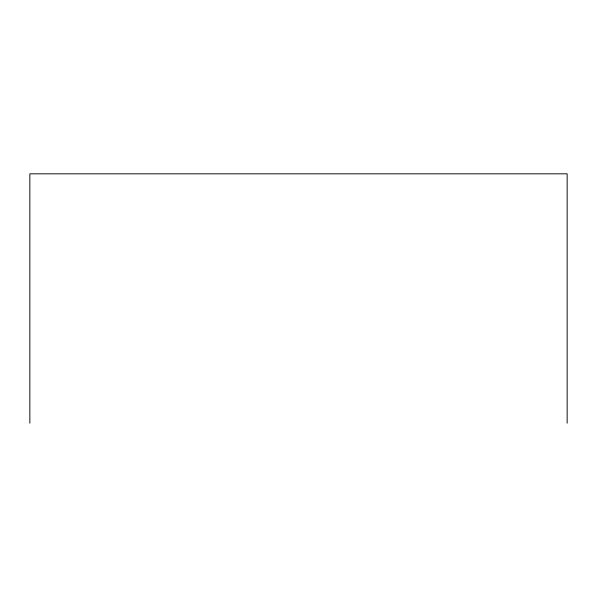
<?xml version="1.0" encoding="UTF-8"?>
<svg xmlns="http://www.w3.org/2000/svg" width="597" height="597" viewBox="0 0 597 597"><rect width="100%" height="100%" fill="white"/><g stroke="black" fill="none" stroke-linecap="round" stroke-linejoin="round"><path stroke-width="0.9" d="M567.15 423.176L567.15 173.824L29.85 173.824L29.85 423.176"/></g></svg>
